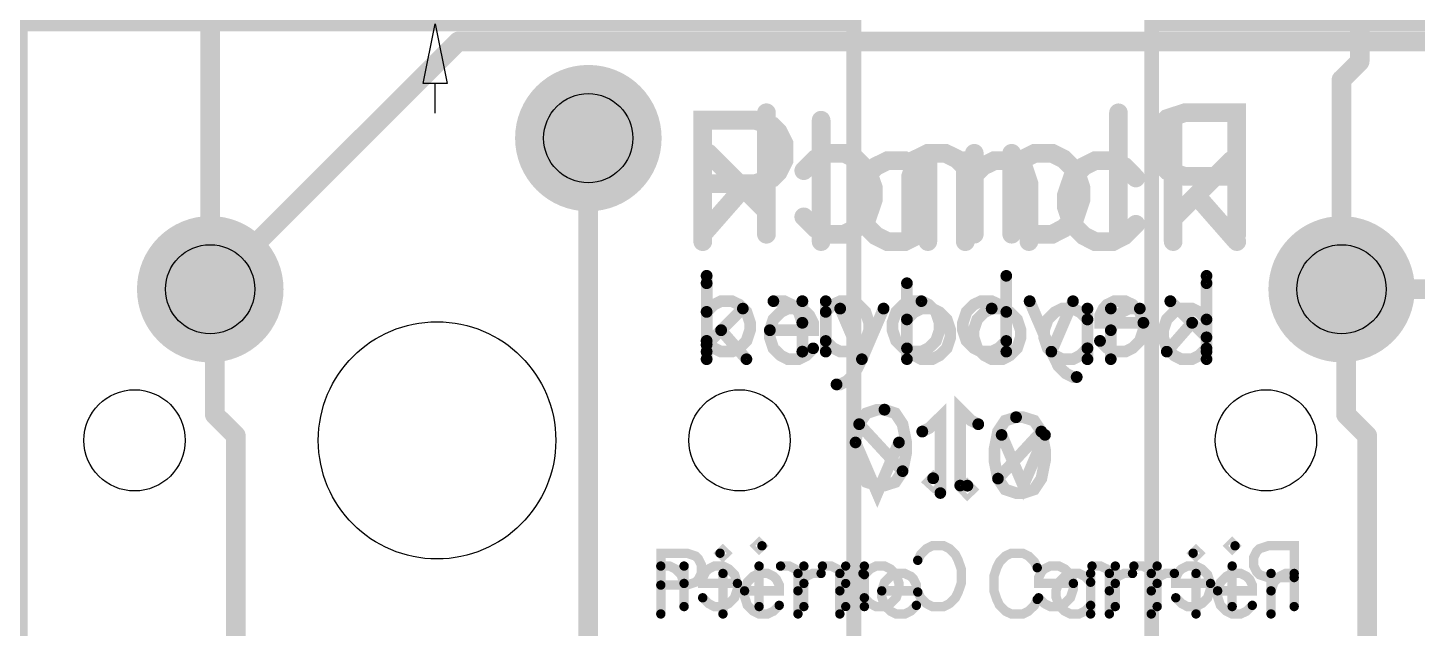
# Model space of a CAD drawing. Extents: x -0.36 to 9.09, y -0.26 to 3.18.
# Drawn here: x 3.745 to 4.664, y 0.899 to 1.297 of the extents above; entities that cross this region are included whole.
import ezdxf

# ---------------------------------------------------------------- set-up
doc = ezdxf.new("R2010")
doc.units = 0
for name, color, linetype in [('Bottom', 6, 'CONTINUOUS'), ('Bottom_Assy', 12, 'CONTINUOUS'), ('Bottom_Mask', 10, 'CONTINUOUS'), ('Drill_Bottom', 8, 'CONTINUOUS'), ('Drill_Top', 7, 'CONTINUOUS'), ('Top', 5, 'CONTINUOUS'), ('Top_Assy', 1, 'CONTINUOUS'), ('Top_Dimension', 14, 'CONTINUOUS'), ('Top_Mask', 3, 'CONTINUOUS'), ('Top_Silk', 2, 'CONTINUOUS')]:
    doc.layers.add(name, color=color, linetype=linetype)

msp = doc.modelspace()

# ---------------------------------------------------------------- linework, layer by layer
at = {"layer": 'Bottom', "linetype": 'CONTINUOUS', "const_width": 0.013}
for points in [[(4.6258, 1.7772), (4.6258, 1.2743)], [(3.8657, 1.3628), (3.8657, 1.1236)], [(4.6258, 1.2743), (4.6138, 1.2623)], [(4.6138, 1.2623), (4.6138, 1.1236)], [(4.1157, 0.8303), (4.1157, 1.2236)], [(3.8657, 1.1236), (3.8687, 1.1206)], [(3.8657, 1.1236), (3.8657, 1.1236)], [(4.6138, 1.1236), (4.6168, 1.1206)], [(4.6138, 1.1236), (4.6138, 1.1236)], [(3.8687, 1.1206), (3.8687, 1.0406)], [(4.6168, 1.1206), (4.6168, 1.0406)], [(3.8687, 1.0406), (3.8827, 1.0267)], [(4.6168, 1.0406), (4.6307, 1.0267)], [(3.8827, 1.0267), (3.8827, 0.5781)], [(4.6307, 1.0267), (4.6307, 0.5339)]]:
    msp.add_lwpolyline(points, dxfattribs=at)
at = {"layer": 'Bottom', "linetype": 'CONTINUOUS'}
for points, const_width in [([(4.6225, 1.2743, 1), (4.629, 1.2743, 1), (4.6225, 1.2743, 1)], 0.0065), ([(4.6225, 1.2743, 1), (4.629, 1.2743, 1), (4.6225, 1.2743, 1)], 0.0065), ([(4.138, 1.2236, 1), (4.0935, 1.2236, 1), (4.138, 1.2236, 1)], 0.0445), ([(4.6105, 1.2623, 1), (4.617, 1.2623, 1), (4.6105, 1.2623, 1)], 0.0065), ([(4.6105, 1.2623, 1), (4.617, 1.2623, 1), (4.6105, 1.2623, 1)], 0.0065), ([(4.1125, 1.2236, 1), (4.119, 1.2236, 1), (4.1125, 1.2236, 1)], 0.0065), ([(3.888, 1.1236, 1), (3.8435, 1.1236, 1), (3.888, 1.1236, 1)], 0.0445), ([(4.636, 1.1236, 1), (4.5915, 1.1236, 1), (4.636, 1.1236, 1)], 0.0445), ([(3.8625, 1.1236, 1), (3.869, 1.1236, 1), (3.8625, 1.1236, 1)], 0.0065), ([(3.8625, 1.1236, 1), (3.869, 1.1236, 1), (3.8625, 1.1236, 1)], 0.0065), ([(3.8625, 1.1236, 1), (3.869, 1.1236, 1), (3.8625, 1.1236, 1)], 0.0065), ([(4.6105, 1.1236, 1), (4.617, 1.1236, 1), (4.6105, 1.1236, 1)], 0.0065), ([(4.6105, 1.1236, 1), (4.617, 1.1236, 1), (4.6105, 1.1236, 1)], 0.0065), ([(4.6105, 1.1236, 1), (4.617, 1.1236, 1), (4.6105, 1.1236, 1)], 0.0065), ([(3.8655, 1.1206, 1), (3.872, 1.1206, 1), (3.8655, 1.1206, 1)], 0.0065), ([(3.8655, 1.1206, 1), (3.872, 1.1206, 1), (3.8655, 1.1206, 1)], 0.0065), ([(4.6135, 1.1206, 1), (4.62, 1.1206, 1), (4.6135, 1.1206, 1)], 0.0065), ([(4.6135, 1.1206, 1), (4.62, 1.1206, 1), (4.6135, 1.1206, 1)], 0.0065), ([(3.8655, 1.0406, 1), (3.872, 1.0406, 1), (3.8655, 1.0406, 1)], 0.0065), ([(3.8655, 1.0406, 1), (3.872, 1.0406, 1), (3.8655, 1.0406, 1)], 0.0065), ([(4.6135, 1.0406, 1), (4.62, 1.0406, 1), (4.6135, 1.0406, 1)], 0.0065), ([(4.6135, 1.0406, 1), (4.62, 1.0406, 1), (4.6135, 1.0406, 1)], 0.0065), ([(3.8794, 1.0267, 1), (3.8859, 1.0267, 1), (3.8794, 1.0267, 1)], 0.0065), ([(3.8794, 1.0267, 1), (3.8859, 1.0267, 1), (3.8794, 1.0267, 1)], 0.0065), ([(4.6275, 1.0267, 1), (4.634, 1.0267, 1), (4.6275, 1.0267, 1)], 0.0065), ([(4.6275, 1.0267, 1), (4.634, 1.0267, 1), (4.6275, 1.0267, 1)], 0.0065)]:
    msp.add_lwpolyline(points, format="xyb", dxfattribs=dict(at, const_width=const_width))
at = {"layer": 'Bottom_Assy', "linetype": 'CONTINUOUS'}
for points, const_width in [([(4.2335, 1.2404), (4.2335, 1.16)], 0.0124), ([(4.4662, 1.2404), (4.4662, 1.16)], 0.0124), ([(4.5445, 1.1983), (4.5101, 1.1983), (4.4986, 1.2021), (4.4948, 1.206), (4.491, 1.2136), (4.491, 1.2251), (4.4948, 1.2327), (4.4986, 1.2366), (4.5101, 1.2404), (4.5445, 1.2404), (4.5445, 1.16)], 0.0124), ([(4.1952, 1.2136), (4.2335, 1.1753)], 0.0124), ([(4.2582, 1.2021), (4.2659, 1.2098), (4.2736, 1.2136), (4.285, 1.2136), (4.2927, 1.2098), (4.3003, 1.2021), (4.3042, 1.1906), (4.3042, 1.183), (4.3003, 1.1715), (4.2927, 1.1639), (4.285, 1.16), (4.2736, 1.16), (4.2659, 1.1639), (4.2582, 1.1715)], 0.0124), ([(4.3709, 1.1983), (4.3595, 1.2098), (4.3518, 1.2136), (4.3403, 1.2136), (4.3327, 1.2098), (4.3289, 1.1983), (4.3289, 1.16)], 0.0124), ([(4.3709, 1.2136), (4.3709, 1.16)], 0.0124), ([(4.3956, 1.2136), (4.3956, 1.16)], 0.0124), ([(4.3956, 1.2021), (4.4033, 1.2098), (4.4109, 1.2136), (4.4224, 1.2136), (4.43, 1.2098), (4.4377, 1.2021), (4.4415, 1.1906), (4.4415, 1.183), (4.4377, 1.1715), (4.43, 1.1639), (4.4224, 1.16), (4.4109, 1.16), (4.4033, 1.1639), (4.3956, 1.1715)], 0.0124), ([(4.2182, 1.1906), (4.1914, 1.16)], 0.0124), ([(4.194, 1.1325), (4.194, 1.0823)], 0.0077), ([(4.3921, 1.1325), (4.3921, 1.0823)], 0.0077), ([(4.5245, 1.1325), (4.5245, 1.0823)], 0.0077), ([(4.194, 1.1086), (4.1987, 1.1134), (4.2035, 1.1157), (4.2107, 1.1157), (4.2155, 1.1134), (4.2203, 1.1086), (4.2227, 1.1014), (4.2227, 1.0966), (4.2203, 1.0894), (4.2155, 1.0847), (4.2107, 1.0823), (4.2035, 1.0823), (4.1987, 1.0847), (4.194, 1.0894)], 0.0077), ([(4.2573, 1.1014), (4.2548, 1.1086), (4.2501, 1.1134), (4.2453, 1.1157), (4.2381, 1.1157)], 0.0077), ([(4.2573, 1.1157), (4.2573, 1.0823)], 0.0077), ([(4.2727, 1.1157), (4.2727, 1.0823)], 0.0077), ([(4.2727, 1.1086), (4.2775, 1.1134), (4.2823, 1.1157), (4.2894, 1.1157), (4.2942, 1.1134), (4.299, 1.1086), (4.3014, 1.1014), (4.3014, 1.0966), (4.299, 1.0894), (4.2942, 1.0847), (4.2894, 1.0823), (4.2823, 1.0823), (4.2775, 1.0847), (4.2727, 1.0894)], 0.0077), ([(4.336, 1.1157), (4.3408, 1.1134), (4.3456, 1.1086), (4.348, 1.1014), (4.348, 1.0966), (4.3456, 1.0894), (4.3408, 1.0847), (4.336, 1.0823), (4.3288, 1.0823), (4.324, 1.0847), (4.3193, 1.0894), (4.3168, 1.0966), (4.3168, 1.1014), (4.3193, 1.1086), (4.324, 1.1134), (4.3288, 1.1157), (4.336, 1.1157)], 0.0077), ([(4.3921, 1.1086), (4.3873, 1.1134), (4.3825, 1.1157), (4.3753, 1.1157), (4.3706, 1.1134), (4.3658, 1.1086), (4.3634, 1.1014), (4.3634, 1.0966), (4.3658, 1.0894), (4.3706, 1.0847), (4.3753, 1.0823), (4.3825, 1.0823), (4.3873, 1.0847), (4.3921, 1.0894)], 0.0077), ([(4.4075, 1.1157), (4.4219, 1.0823)], 0.0077), ([(4.4362, 1.1157), (4.4219, 1.0823), (4.4266, 1.0727), (4.4315, 1.0679), (4.4362, 1.0655), (4.4386, 1.0655)], 0.0077), ([(4.4828, 1.1014), (4.4541, 1.1014), (4.4541, 1.1062), (4.4565, 1.111), (4.4588, 1.1134), (4.4636, 1.1157), (4.4708, 1.1157), (4.4756, 1.1134), (4.4804, 1.1086), (4.4828, 1.1014), (4.4828, 1.0966), (4.4804, 1.0894), (4.4756, 1.0847), (4.4708, 1.0823), (4.4636, 1.0823), (4.4588, 1.0847), (4.4541, 1.0894)], 0.0077), ([(4.5006, 1.1157), (4.5245, 1.0918)], 0.0077), ([(4.5149, 1.1014), (4.4982, 1.0823)], 0.0077), ([(4.3115, 1.0439), (4.3187, 1.0415), (4.3235, 1.0343), (4.3259, 1.0224), (4.3259, 1.0152), (4.3235, 1.0032), (4.3187, 0.996), (4.3115, 0.9937), (4.3068, 0.9937), (4.2996, 0.996), (4.2948, 1.0032), (4.2924, 1.0152), (4.2924, 1.0224), (4.2948, 1.0343), (4.2996, 1.0415), (4.3068, 1.0439), (4.3115, 1.0439)], 0.0077), ([(4.3736, 1.0343), (4.3688, 1.0367), (4.3616, 1.0439), (4.3616, 0.9937)], 0.0077), ([(4.2948, 1.0343), (4.3235, 1.0032)], 0.0077), ([(4.4177, 1.0272), (4.4033, 0.9937), (4.389, 1.0272)], 0.0077), ([(4.3438, 0.9985), (4.3461, 0.996), (4.3438, 0.9937), (4.3413, 0.996), (4.3438, 0.9985)], 0.0077), ([(4.2305, 0.9538), (4.2286, 0.9519), (4.2267, 0.9538), (4.2286, 0.9557), (4.2305, 0.9538)], 0.0062), ([(4.3336, 0.9442), (4.3355, 0.948), (4.3393, 0.9519), (4.3431, 0.9538), (4.3508, 0.9538), (4.3546, 0.9519), (4.3584, 0.948), (4.3603, 0.9442), (4.3623, 0.9385), (4.3623, 0.9289), (4.3603, 0.9232), (4.3584, 0.9194), (4.3546, 0.9156), (4.3508, 0.9136), (4.3431, 0.9136), (4.3393, 0.9156), (4.3355, 0.9194), (4.3336, 0.9232)], 0.0062), ([(4.5433, 0.9538), (4.5414, 0.9519), (4.5395, 0.9538), (4.5414, 0.9557), (4.5433, 0.9538)], 0.0062), ([(4.5825, 0.9328), (4.5652, 0.9328), (4.5595, 0.9347), (4.5576, 0.9366), (4.5557, 0.9404), (4.5557, 0.9461), (4.5576, 0.95), (4.5595, 0.9519), (4.5652, 0.9538), (4.5825, 0.9538), (4.5825, 0.9136)], 0.0062), ([(4.179, 0.9289), (4.1771, 0.9347), (4.1733, 0.9385), (4.1694, 0.9404), (4.1637, 0.9404)], 0.0062), ([(4.179, 0.9404), (4.179, 0.9136)], 0.0062), ([(4.2143, 0.9289), (4.1914, 0.9289), (4.1914, 0.9328), (4.1933, 0.9366), (4.1952, 0.9385), (4.199, 0.9404), (4.2048, 0.9404), (4.2086, 0.9385), (4.2124, 0.9347), (4.2143, 0.9289), (4.2143, 0.9251), (4.2124, 0.9194), (4.2086, 0.9156), (4.2048, 0.9136), (4.199, 0.9136), (4.1952, 0.9156), (4.1914, 0.9194)], 0.0062), ([(4.2286, 0.9404), (4.2286, 0.9136)], 0.0062), ([(4.2582, 0.9289), (4.2563, 0.9347), (4.2525, 0.9385), (4.2486, 0.9404), (4.2429, 0.9404)], 0.0062), ([(4.2582, 0.9404), (4.2582, 0.9136)], 0.0062), ([(4.2859, 0.9289), (4.284, 0.9347), (4.2802, 0.9385), (4.2763, 0.9404), (4.2706, 0.9404)], 0.0062), ([(4.2859, 0.9404), (4.2859, 0.9136)], 0.0062), ([(4.2983, 0.9404), (4.2983, 0.9136)], 0.0062), ([(4.2983, 0.9347), (4.3021, 0.9385), (4.3059, 0.9404), (4.3116, 0.9404), (4.3155, 0.9385), (4.3193, 0.9347), (4.3212, 0.9289), (4.3212, 0.9251), (4.3193, 0.9194), (4.3155, 0.9156), (4.3116, 0.9136), (4.3059, 0.9136), (4.3021, 0.9156), (4.2983, 0.9194)], 0.0062), ([(4.4364, 0.9289), (4.4135, 0.9289), (4.4135, 0.9328), (4.4154, 0.9366), (4.4173, 0.9385), (4.4211, 0.9404), (4.4269, 0.9404), (4.4307, 0.9385), (4.4345, 0.9347), (4.4364, 0.9289), (4.4364, 0.9251), (4.4345, 0.9194), (4.4307, 0.9156), (4.4269, 0.9136), (4.4211, 0.9136), (4.4173, 0.9156), (4.4135, 0.9194)], 0.0062), ([(4.4641, 0.9289), (4.4622, 0.9347), (4.4584, 0.9385), (4.4545, 0.9404), (4.4488, 0.9404)], 0.0062), ([(4.4641, 0.9404), (4.4641, 0.9136)], 0.0062), ([(4.4918, 0.9289), (4.4899, 0.9347), (4.4861, 0.9385), (4.4822, 0.9404), (4.4765, 0.9404)], 0.0062), ([(4.4918, 0.9404), (4.4918, 0.9136)], 0.0062), ([(4.5271, 0.9289), (4.5042, 0.9289), (4.5042, 0.9328), (4.5061, 0.9366), (4.508, 0.9385), (4.5118, 0.9404), (4.5176, 0.9404), (4.5214, 0.9385), (4.5252, 0.9347), (4.5271, 0.9289), (4.5271, 0.9251), (4.5252, 0.9194), (4.5214, 0.9156), (4.5176, 0.9136), (4.5118, 0.9136), (4.508, 0.9156), (4.5042, 0.9194)], 0.0062), ([(4.5414, 0.9404), (4.5414, 0.9136)], 0.0062)]:
    msp.add_lwpolyline(points, dxfattribs=dict(at, const_width=const_width))
for points, const_width in [([(4.2304, 1.2404, 1), (4.2366, 1.2404, 1), (4.2304, 1.2404, 1)], 0.0062), ([(4.4632, 1.2404, 1), (4.4693, 1.2404, 1), (4.4632, 1.2404, 1)], 0.0062), ([(4.1921, 1.2136, 1), (4.1983, 1.2136, 1), (4.1921, 1.2136, 1)], 0.0062), ([(4.3679, 1.2136, 1), (4.374, 1.2136, 1), (4.3679, 1.2136, 1)], 0.0062), ([(4.3926, 1.2136, 1), (4.3987, 1.2136, 1), (4.3926, 1.2136, 1)], 0.0062), ([(4.2551, 1.2021, 1), (4.2613, 1.2021, 1), (4.2551, 1.2021, 1)], 0.0062), ([(4.3679, 1.1983, 1), (4.374, 1.1983, 1), (4.3679, 1.1983, 1)], 0.0062), ([(4.3926, 1.2021, 1), (4.3987, 1.2021, 1), (4.3926, 1.2021, 1)], 0.0062), ([(4.5415, 1.1983, 1), (4.5476, 1.1983, 1), (4.5415, 1.1983, 1)], 0.0062), ([(4.2151, 1.1906, 1), (4.2213, 1.1906, 1), (4.2151, 1.1906, 1)], 0.0062), ([(4.2304, 1.1753, 1), (4.2366, 1.1753, 1), (4.2304, 1.1753, 1)], 0.0062), ([(4.2551, 1.1715, 1), (4.2613, 1.1715, 1), (4.2551, 1.1715, 1)], 0.0062), ([(4.3926, 1.1715, 1), (4.3987, 1.1715, 1), (4.3926, 1.1715, 1)], 0.0062), ([(4.1883, 1.16, 1), (4.1945, 1.16, 1), (4.1883, 1.16, 1)], 0.0062), ([(4.2304, 1.16, 1), (4.2366, 1.16, 1), (4.2304, 1.16, 1)], 0.0062), ([(4.3258, 1.16, 1), (4.3319, 1.16, 1), (4.3258, 1.16, 1)], 0.0062), ([(4.3679, 1.16, 1), (4.374, 1.16, 1), (4.3679, 1.16, 1)], 0.0062), ([(4.3926, 1.16, 1), (4.3987, 1.16, 1), (4.3926, 1.16, 1)], 0.0062), ([(4.4632, 1.16, 1), (4.4693, 1.16, 1), (4.4632, 1.16, 1)], 0.0062), ([(4.5415, 1.16, 1), (4.5476, 1.16, 1), (4.5415, 1.16, 1)], 0.0062), ([(4.192, 1.1325, 1), (4.1959, 1.1325, 1), (4.192, 1.1325, 1)], 0.0039), ([(4.3902, 1.1325, 1), (4.394, 1.1325, 1), (4.3902, 1.1325, 1)], 0.0039), ([(4.5226, 1.1325, 1), (4.5264, 1.1325, 1), (4.5226, 1.1325, 1)], 0.0039), ([(4.192, 1.1086, 1), (4.1959, 1.1086, 1), (4.192, 1.1086, 1)], 0.0039), ([(4.2362, 1.1157, 1), (4.24, 1.1157, 1), (4.2362, 1.1157, 1)], 0.0039), ([(4.2553, 1.1157, 1), (4.2592, 1.1157, 1), (4.2553, 1.1157, 1)], 0.0039), ([(4.2708, 1.1157, 1), (4.2746, 1.1157, 1), (4.2708, 1.1157, 1)], 0.0039), ([(4.2708, 1.1086, 1), (4.2746, 1.1086, 1), (4.2708, 1.1086, 1)], 0.0039), ([(4.3341, 1.1157, 1), (4.3379, 1.1157, 1), (4.3341, 1.1157, 1)], 0.0039), ([(4.3902, 1.1086, 1), (4.394, 1.1086, 1), (4.3902, 1.1086, 1)], 0.0039), ([(4.4056, 1.1157, 1), (4.4095, 1.1157, 1), (4.4056, 1.1157, 1)], 0.0039), ([(4.4343, 1.1157, 1), (4.4381, 1.1157, 1), (4.4343, 1.1157, 1)], 0.0039), ([(4.4986, 1.1157, 1), (4.5025, 1.1157, 1), (4.4986, 1.1157, 1)], 0.0039), ([(4.2553, 1.1014, 1), (4.2592, 1.1014, 1), (4.2553, 1.1014, 1)], 0.0039), ([(4.4808, 1.1014, 1), (4.4847, 1.1014, 1), (4.4808, 1.1014, 1)], 0.0039), ([(4.513, 1.1014, 1), (4.5169, 1.1014, 1), (4.513, 1.1014, 1)], 0.0039), ([(4.192, 1.0894, 1), (4.1959, 1.0894, 1), (4.192, 1.0894, 1)], 0.0039), ([(4.4521, 1.0894, 1), (4.456, 1.0894, 1), (4.4521, 1.0894, 1)], 0.0039), ([(4.5226, 1.0918, 1), (4.5264, 1.0918, 1), (4.5226, 1.0918, 1)], 0.0039), ([(4.192, 1.0823, 1), (4.1959, 1.0823, 1), (4.192, 1.0823, 1)], 0.0039), ([(4.2553, 1.0823, 1), (4.2592, 1.0823, 1), (4.2553, 1.0823, 1)], 0.0039), ([(4.2708, 1.0894, 1), (4.2746, 1.0894, 1), (4.2708, 1.0894, 1)], 0.0039), ([(4.2708, 1.0823, 1), (4.2746, 1.0823, 1), (4.2708, 1.0823, 1)], 0.0039), ([(4.3902, 1.0894, 1), (4.394, 1.0894, 1), (4.3902, 1.0894, 1)], 0.0039), ([(4.3902, 1.0823, 1), (4.394, 1.0823, 1), (4.3902, 1.0823, 1)], 0.0039), ([(4.42, 1.0823, 1), (4.4238, 1.0823, 1), (4.42, 1.0823, 1)], 0.0039), ([(4.4963, 1.0823, 1), (4.5001, 1.0823, 1), (4.4963, 1.0823, 1)], 0.0039), ([(4.5226, 1.0823, 1), (4.5264, 1.0823, 1), (4.5226, 1.0823, 1)], 0.0039), ([(4.4367, 1.0655, 1), (4.4406, 1.0655, 1), (4.4367, 1.0655, 1)], 0.0039), ([(4.3096, 1.0439, 1), (4.3135, 1.0439, 1), (4.3096, 1.0439, 1)], 0.0039), ([(4.2929, 1.0343, 1), (4.2968, 1.0343, 1), (4.2929, 1.0343, 1)], 0.0039), ([(4.3716, 1.0343, 1), (4.3755, 1.0343, 1), (4.3716, 1.0343, 1)], 0.0039), ([(4.3871, 1.0272, 1), (4.3909, 1.0272, 1), (4.3871, 1.0272, 1)], 0.0039), ([(4.4158, 1.0272, 1), (4.4196, 1.0272, 1), (4.4158, 1.0272, 1)], 0.0039), ([(4.3216, 1.0032, 1), (4.3254, 1.0032, 1), (4.3216, 1.0032, 1)], 0.0039), ([(4.3418, 0.9985, 1), (4.3457, 0.9985, 1), (4.3418, 0.9985, 1)], 0.0039), ([(4.3597, 0.9937, 1), (4.3635, 0.9937, 1), (4.3597, 0.9937, 1)], 0.0039), ([(4.229, 0.9538, 1), (4.2321, 0.9538, 1), (4.229, 0.9538, 1)], 0.0031), ([(4.5418, 0.9538, 1), (4.5449, 0.9538, 1), (4.5418, 0.9538, 1)], 0.0031), ([(4.332, 0.9442, 1), (4.3351, 0.9442, 1), (4.332, 0.9442, 1)], 0.0031), ([(4.1621, 0.9404, 1), (4.1652, 0.9404, 1), (4.1621, 0.9404, 1)], 0.0031), ([(4.1775, 0.9404, 1), (4.1806, 0.9404, 1), (4.1775, 0.9404, 1)], 0.0031), ([(4.2271, 0.9404, 1), (4.2302, 0.9404, 1), (4.2271, 0.9404, 1)], 0.0031), ([(4.2413, 0.9404, 1), (4.2444, 0.9404, 1), (4.2413, 0.9404, 1)], 0.0031), ([(4.2567, 0.9404, 1), (4.2598, 0.9404, 1), (4.2567, 0.9404, 1)], 0.0031), ([(4.269, 0.9404, 1), (4.2721, 0.9404, 1), (4.269, 0.9404, 1)], 0.0031), ([(4.2844, 0.9404, 1), (4.2874, 0.9404, 1), (4.2844, 0.9404, 1)], 0.0031), ([(4.2967, 0.9404, 1), (4.2998, 0.9404, 1), (4.2967, 0.9404, 1)], 0.0031), ([(4.2967, 0.9347, 1), (4.2998, 0.9347, 1), (4.2967, 0.9347, 1)], 0.0031), ([(4.4472, 0.9404, 1), (4.4503, 0.9404, 1), (4.4472, 0.9404, 1)], 0.0031), ([(4.4626, 0.9404, 1), (4.4657, 0.9404, 1), (4.4626, 0.9404, 1)], 0.0031), ([(4.4749, 0.9404, 1), (4.478, 0.9404, 1), (4.4749, 0.9404, 1)], 0.0031), ([(4.4903, 0.9404, 1), (4.4934, 0.9404, 1), (4.4903, 0.9404, 1)], 0.0031), ([(4.5399, 0.9404, 1), (4.543, 0.9404, 1), (4.5399, 0.9404, 1)], 0.0031), ([(4.1775, 0.9289, 1), (4.1806, 0.9289, 1), (4.1775, 0.9289, 1)], 0.0031), ([(4.2128, 0.9289, 1), (4.2159, 0.9289, 1), (4.2128, 0.9289, 1)], 0.0031), ([(4.2567, 0.9289, 1), (4.2598, 0.9289, 1), (4.2567, 0.9289, 1)], 0.0031), ([(4.2844, 0.9289, 1), (4.2874, 0.9289, 1), (4.2844, 0.9289, 1)], 0.0031), ([(4.4349, 0.9289, 1), (4.438, 0.9289, 1), (4.4349, 0.9289, 1)], 0.0031), ([(4.4626, 0.9289, 1), (4.4657, 0.9289, 1), (4.4626, 0.9289, 1)], 0.0031), ([(4.4903, 0.9289, 1), (4.4934, 0.9289, 1), (4.4903, 0.9289, 1)], 0.0031), ([(4.5256, 0.9289, 1), (4.5287, 0.9289, 1), (4.5256, 0.9289, 1)], 0.0031), ([(4.5809, 0.9328, 1), (4.584, 0.9328, 1), (4.5809, 0.9328, 1)], 0.0031), ([(4.1898, 0.9194, 1), (4.1929, 0.9194, 1), (4.1898, 0.9194, 1)], 0.0031), ([(4.2967, 0.9194, 1), (4.2998, 0.9194, 1), (4.2967, 0.9194, 1)], 0.0031), ([(4.332, 0.9232, 1), (4.3351, 0.9232, 1), (4.332, 0.9232, 1)], 0.0031), ([(4.4119, 0.9194, 1), (4.415, 0.9194, 1), (4.4119, 0.9194, 1)], 0.0031), ([(4.5026, 0.9194, 1), (4.5057, 0.9194, 1), (4.5026, 0.9194, 1)], 0.0031), ([(4.1775, 0.9136, 1), (4.1806, 0.9136, 1), (4.1775, 0.9136, 1)], 0.0031), ([(4.2271, 0.9136, 1), (4.2302, 0.9136, 1), (4.2271, 0.9136, 1)], 0.0031), ([(4.2567, 0.9136, 1), (4.2598, 0.9136, 1), (4.2567, 0.9136, 1)], 0.0031), ([(4.2844, 0.9136, 1), (4.2874, 0.9136, 1), (4.2844, 0.9136, 1)], 0.0031), ([(4.2967, 0.9136, 1), (4.2998, 0.9136, 1), (4.2967, 0.9136, 1)], 0.0031), ([(4.4626, 0.9136, 1), (4.4657, 0.9136, 1), (4.4626, 0.9136, 1)], 0.0031), ([(4.4903, 0.9136, 1), (4.4934, 0.9136, 1), (4.4903, 0.9136, 1)], 0.0031), ([(4.5399, 0.9136, 1), (4.543, 0.9136, 1), (4.5399, 0.9136, 1)], 0.0031), ([(4.5809, 0.9136, 1), (4.584, 0.9136, 1), (4.5809, 0.9136, 1)], 0.0031)]:
    msp.add_lwpolyline(points, format="xyb", dxfattribs=dict(at, const_width=const_width))
at = {"layer": 'Bottom_Mask', "linetype": 'CONTINUOUS', "const_width": 0.0484}
for points in [[(4.14, 1.2236, 1), (4.0915, 1.2236, 1), (4.14, 1.2236, 1)], [(4.0915, 1.2236, 1), (4.14, 1.2236, 1), (4.0915, 1.2236, 1)], [(3.89, 1.1236, 1), (3.8415, 1.1236, 1), (3.89, 1.1236, 1)], [(3.8415, 1.1236, 1), (3.89, 1.1236, 1), (3.8415, 1.1236, 1)], [(4.638, 1.1236, 1), (4.5896, 1.1236, 1), (4.638, 1.1236, 1)], [(4.5896, 1.1236, 1), (4.638, 1.1236, 1), (4.5896, 1.1236, 1)]]:
    msp.add_lwpolyline(points, format="xyb", dxfattribs=at)
at = {"layer": 'Drill_Bottom'}
for centre, radius in [((4.1157, 1.2236), 0.0295), ((3.8657, 1.1236), 0.0295), ((4.6138, 1.1236), 0.0295), ((4.0157, 1.0236), 0.0785), ((3.8157, 1.0236), 0.0335), ((4.2157, 1.0236), 0.0335), ((4.5638, 1.0236), 0.0335)]:
    msp.add_circle(centre, radius, dxfattribs=at)
at = {"layer": 'Drill_Top'}
for centre, radius in [((4.1157, 1.2236), 0.0295), ((3.8657, 1.1236), 0.0295), ((4.6138, 1.1236), 0.0295), ((4.0157, 1.0236), 0.0785), ((3.8157, 1.0236), 0.0335), ((4.2157, 1.0236), 0.0335), ((4.5638, 1.0236), 0.0335)]:
    msp.add_circle(centre, radius, dxfattribs=at)
at = {"layer": 'Top', "linetype": 'CONTINUOUS', "const_width": 0.013}
for points in [[(3.8657, 1.1236), (4.0297, 1.2876)], [(4.0297, 1.2876), (5.4313, 1.2876)], [(4.6138, 1.1236), (5.2458, 1.1236)]]:
    msp.add_lwpolyline(points, dxfattribs=at)
at = {"layer": 'Top', "linetype": 'CONTINUOUS'}
for points, const_width in [([(4.0265, 1.2876, 1), (4.033, 1.2876, 1), (4.0265, 1.2876, 1)], 0.0065), ([(4.0265, 1.2876, 1), (4.033, 1.2876, 1), (4.0265, 1.2876, 1)], 0.0065), ([(4.138, 1.2236, 1), (4.0935, 1.2236, 1), (4.138, 1.2236, 1)], 0.0445), ([(3.888, 1.1236, 1), (3.8435, 1.1236, 1), (3.888, 1.1236, 1)], 0.0445), ([(4.636, 1.1236, 1), (4.5915, 1.1236, 1), (4.636, 1.1236, 1)], 0.0445), ([(3.8625, 1.1236, 1), (3.869, 1.1236, 1), (3.8625, 1.1236, 1)], 0.0065), ([(4.6105, 1.1236, 1), (4.617, 1.1236, 1), (4.6105, 1.1236, 1)], 0.0065)]:
    msp.add_lwpolyline(points, format="xyb", dxfattribs=dict(at, const_width=const_width))
at = {"layer": 'Top_Assy', "linetype": 'CONTINUOUS'}
for points, const_width in [([(4.1914, 1.1934), (4.2259, 1.1934), (4.2373, 1.1972), (4.2412, 1.2011), (4.245, 1.2087), (4.245, 1.2202), (4.2412, 1.2278), (4.2373, 1.2317), (4.2259, 1.2355), (4.1914, 1.2355), (4.1914, 1.1551)], 0.0124), ([(4.2697, 1.2355), (4.2697, 1.1551)], 0.0124), ([(4.5024, 1.2355), (4.5024, 1.1551)], 0.0124), ([(4.3403, 1.1972), (4.3327, 1.2049), (4.325, 1.2087), (4.3136, 1.2087), (4.3059, 1.2049), (4.2983, 1.1972), (4.2944, 1.1857), (4.2944, 1.1781), (4.2983, 1.1666), (4.3059, 1.159), (4.3136, 1.1551), (4.325, 1.1551), (4.3327, 1.159), (4.3403, 1.1666)], 0.0124), ([(4.3403, 1.2087), (4.3403, 1.1551)], 0.0124), ([(4.365, 1.2087), (4.365, 1.1551)], 0.0124), ([(4.365, 1.1934), (4.3765, 1.2049), (4.3842, 1.2087), (4.3956, 1.2087), (4.4033, 1.2049), (4.4071, 1.1934), (4.4071, 1.1551)], 0.0124), ([(4.4777, 1.1972), (4.4701, 1.2049), (4.4624, 1.2087), (4.4509, 1.2087), (4.4433, 1.2049), (4.4357, 1.1972), (4.4318, 1.1857), (4.4318, 1.1781), (4.4357, 1.1666), (4.4433, 1.159), (4.4509, 1.1551), (4.4624, 1.1551), (4.4701, 1.159), (4.4777, 1.1666)], 0.0124), ([(4.5407, 1.2087), (4.5024, 1.1704)], 0.0124), ([(4.5177, 1.1857), (4.5445, 1.1551)], 0.0124), ([(4.194, 1.1276), (4.194, 1.0773)], 0.0077), ([(4.3264, 1.1276), (4.3264, 1.0773)], 0.0077), ([(4.5245, 1.1276), (4.5245, 1.0773)], 0.0077), ([(4.2179, 1.1108), (4.194, 1.0869)], 0.0077), ([(4.2357, 1.0965), (4.2644, 1.0965), (4.2644, 1.1013), (4.262, 1.1061), (4.2597, 1.1084), (4.2548, 1.1108), (4.2477, 1.1108), (4.2429, 1.1084), (4.2381, 1.1036), (4.2357, 1.0965), (4.2357, 1.0917), (4.2381, 1.0845), (4.2429, 1.0798), (4.2477, 1.0773), (4.2548, 1.0773), (4.2597, 1.0798), (4.2644, 1.0845)], 0.0077), ([(4.2823, 1.1108), (4.2966, 1.0773), (4.2918, 1.0678), (4.287, 1.063), (4.2823, 1.0606), (4.2798, 1.0606)], 0.0077), ([(4.311, 1.1108), (4.2966, 1.0773)], 0.0077), ([(4.3264, 1.1036), (4.3312, 1.1084), (4.336, 1.1108), (4.3431, 1.1108), (4.3479, 1.1084), (4.3527, 1.1036), (4.3551, 1.0965), (4.3551, 1.0917), (4.3527, 1.0845), (4.3479, 1.0798), (4.3431, 1.0773), (4.336, 1.0773), (4.3312, 1.0798), (4.3264, 1.0845)], 0.0077), ([(4.3825, 1.1108), (4.3777, 1.1084), (4.3729, 1.1036), (4.3705, 1.0965), (4.3705, 1.0917), (4.3729, 1.0845), (4.3777, 1.0798), (4.3825, 1.0773), (4.3897, 1.0773), (4.3945, 1.0798), (4.3992, 1.0845), (4.4016, 1.0917), (4.4016, 1.0965), (4.3992, 1.1036), (4.3945, 1.1084), (4.3897, 1.1108), (4.3825, 1.1108)], 0.0077), ([(4.4458, 1.1036), (4.441, 1.1084), (4.4362, 1.1108), (4.4291, 1.1108), (4.4243, 1.1084), (4.4195, 1.1036), (4.4171, 1.0965), (4.4171, 1.0917), (4.4195, 1.0845), (4.4243, 1.0798), (4.4291, 1.0773), (4.4362, 1.0773), (4.441, 1.0798), (4.4458, 1.0845)], 0.0077), ([(4.4458, 1.1108), (4.4458, 1.0773)], 0.0077), ([(4.4612, 1.1108), (4.4612, 1.0773)], 0.0077), ([(4.4612, 1.0965), (4.4636, 1.1036), (4.4684, 1.1084), (4.4732, 1.1108), (4.4804, 1.1108)], 0.0077), ([(4.5245, 1.1036), (4.5198, 1.1084), (4.5149, 1.1108), (4.5078, 1.1108), (4.503, 1.1084), (4.4982, 1.1036), (4.4958, 1.0965), (4.4958, 1.0917), (4.4982, 1.0845), (4.503, 1.0798), (4.5078, 1.0773), (4.5149, 1.0773), (4.5198, 1.0798), (4.5245, 1.0845)], 0.0077), ([(4.2035, 1.0965), (4.2203, 1.0773)], 0.0077), ([(4.3365, 1.0294), (4.3413, 1.0318), (4.3485, 1.0389), (4.3485, 0.9887)], 0.0077), ([(4.3986, 1.0389), (4.3914, 1.0366), (4.3866, 1.0294), (4.3842, 1.0174), (4.3842, 1.0102), (4.3866, 0.9983), (4.3914, 0.9911), (4.3986, 0.9887), (4.4033, 0.9887), (4.4105, 0.9911), (4.4153, 0.9983), (4.4177, 1.0102), (4.4177, 1.0174), (4.4153, 1.0294), (4.4105, 1.0366), (4.4033, 1.0389), (4.3986, 1.0389)], 0.0077), ([(4.4153, 1.0294), (4.3866, 0.9983)], 0.0077), ([(4.2924, 1.0222), (4.3068, 0.9887), (4.3211, 1.0222)], 0.0077), ([(4.3663, 0.9936), (4.364, 0.9911), (4.3663, 0.9887), (4.3688, 0.9911), (4.3663, 0.9936)], 0.0077), ([(4.1637, 0.9278), (4.1809, 0.9278), (4.1866, 0.9297), (4.1886, 0.9317), (4.1905, 0.9355), (4.1905, 0.9412), (4.1886, 0.945), (4.1866, 0.947), (4.1809, 0.9489), (4.1637, 0.9489), (4.1637, 0.9087)], 0.0062), ([(4.2028, 0.9489), (4.2047, 0.947), (4.2067, 0.9489), (4.2047, 0.9508), (4.2028, 0.9489)], 0.0062), ([(4.4126, 0.9393), (4.4107, 0.9431), (4.4068, 0.947), (4.403, 0.9489), (4.3954, 0.9489), (4.3915, 0.947), (4.3877, 0.9431), (4.3858, 0.9393), (4.3839, 0.9336), (4.3839, 0.924), (4.3858, 0.9183), (4.3877, 0.9144), (4.3915, 0.9106), (4.3954, 0.9087), (4.403, 0.9087), (4.4068, 0.9106), (4.4107, 0.9144), (4.4126, 0.9183)], 0.0062), ([(4.5156, 0.9489), (4.5175, 0.947), (4.5195, 0.9489), (4.5175, 0.9508), (4.5156, 0.9489)], 0.0062), ([(4.2047, 0.9355), (4.2047, 0.9087)], 0.0062), ([(4.219, 0.924), (4.242, 0.924), (4.242, 0.9278), (4.2401, 0.9317), (4.2382, 0.9336), (4.2343, 0.9355), (4.2286, 0.9355), (4.2248, 0.9336), (4.2209, 0.9297), (4.219, 0.924), (4.219, 0.9202), (4.2209, 0.9144), (4.2248, 0.9106), (4.2286, 0.9087), (4.2343, 0.9087), (4.2382, 0.9106), (4.242, 0.9144)], 0.0062), ([(4.2543, 0.9355), (4.2543, 0.9087)], 0.0062), ([(4.2543, 0.924), (4.2563, 0.9297), (4.2601, 0.9336), (4.2639, 0.9355), (4.2697, 0.9355)], 0.0062), ([(4.282, 0.9355), (4.282, 0.9087)], 0.0062), ([(4.282, 0.924), (4.284, 0.9297), (4.2878, 0.9336), (4.2916, 0.9355), (4.2974, 0.9355)], 0.0062), ([(4.3097, 0.924), (4.3327, 0.924), (4.3327, 0.9278), (4.3308, 0.9317), (4.3289, 0.9336), (4.325, 0.9355), (4.3193, 0.9355), (4.3155, 0.9336), (4.3116, 0.9297), (4.3097, 0.924), (4.3097, 0.9202), (4.3116, 0.9144), (4.3155, 0.9106), (4.3193, 0.9087), (4.325, 0.9087), (4.3289, 0.9106), (4.3327, 0.9144)], 0.0062), ([(4.4479, 0.9297), (4.4441, 0.9336), (4.4402, 0.9355), (4.4345, 0.9355), (4.4307, 0.9336), (4.4269, 0.9297), (4.4249, 0.924), (4.4249, 0.9202), (4.4269, 0.9144), (4.4307, 0.9106), (4.4345, 0.9087), (4.4402, 0.9087), (4.4441, 0.9106), (4.4479, 0.9144)], 0.0062), ([(4.4479, 0.9355), (4.4479, 0.9087)], 0.0062), ([(4.4602, 0.9355), (4.4602, 0.9087)], 0.0062), ([(4.4602, 0.924), (4.4622, 0.9297), (4.466, 0.9336), (4.4698, 0.9355), (4.4756, 0.9355)], 0.0062), ([(4.4879, 0.9355), (4.4879, 0.9087)], 0.0062), ([(4.4879, 0.924), (4.4899, 0.9297), (4.4937, 0.9336), (4.4975, 0.9355), (4.5033, 0.9355)], 0.0062), ([(4.5175, 0.9355), (4.5175, 0.9087)], 0.0062), ([(4.5318, 0.924), (4.5548, 0.924), (4.5548, 0.9278), (4.5529, 0.9317), (4.551, 0.9336), (4.5471, 0.9355), (4.5414, 0.9355), (4.5376, 0.9336), (4.5337, 0.9297), (4.5318, 0.924), (4.5318, 0.9202), (4.5337, 0.9144), (4.5376, 0.9106), (4.5414, 0.9087), (4.5471, 0.9087), (4.551, 0.9106), (4.5548, 0.9144)], 0.0062), ([(4.5671, 0.9355), (4.5671, 0.9087)], 0.0062), ([(4.5671, 0.924), (4.5691, 0.9297), (4.5729, 0.9336), (4.5767, 0.9355), (4.5825, 0.9355)], 0.0062)]:
    msp.add_lwpolyline(points, dxfattribs=dict(at, const_width=const_width))
for points, const_width in [([(4.2666, 1.2355, 1), (4.2727, 1.2355, 1), (4.2666, 1.2355, 1)], 0.0062), ([(4.4994, 1.2355, 1), (4.5055, 1.2355, 1), (4.4994, 1.2355, 1)], 0.0062), ([(4.3372, 1.2087, 1), (4.3433, 1.2087, 1), (4.3372, 1.2087, 1)], 0.0062), ([(4.3619, 1.2087, 1), (4.3681, 1.2087, 1), (4.3619, 1.2087, 1)], 0.0062), ([(4.5376, 1.2087, 1), (4.5438, 1.2087, 1), (4.5376, 1.2087, 1)], 0.0062), ([(4.1883, 1.1934, 1), (4.1945, 1.1934, 1), (4.1883, 1.1934, 1)], 0.0062), ([(4.3372, 1.1972, 1), (4.3433, 1.1972, 1), (4.3372, 1.1972, 1)], 0.0062), ([(4.3619, 1.1934, 1), (4.3681, 1.1934, 1), (4.3619, 1.1934, 1)], 0.0062), ([(4.4747, 1.1972, 1), (4.4808, 1.1972, 1), (4.4747, 1.1972, 1)], 0.0062), ([(4.5147, 1.1857, 1), (4.5208, 1.1857, 1), (4.5147, 1.1857, 1)], 0.0062), ([(4.4994, 1.1704, 1), (4.5055, 1.1704, 1), (4.4994, 1.1704, 1)], 0.0062), ([(4.3372, 1.1666, 1), (4.3433, 1.1666, 1), (4.3372, 1.1666, 1)], 0.0062), ([(4.4747, 1.1666, 1), (4.4808, 1.1666, 1), (4.4747, 1.1666, 1)], 0.0062), ([(4.1883, 1.1551, 1), (4.1945, 1.1551, 1), (4.1883, 1.1551, 1)], 0.0062), ([(4.2666, 1.1551, 1), (4.2727, 1.1551, 1), (4.2666, 1.1551, 1)], 0.0062), ([(4.3372, 1.1551, 1), (4.3433, 1.1551, 1), (4.3372, 1.1551, 1)], 0.0062), ([(4.3619, 1.1551, 1), (4.3681, 1.1551, 1), (4.3619, 1.1551, 1)], 0.0062), ([(4.404, 1.1551, 1), (4.4101, 1.1551, 1), (4.404, 1.1551, 1)], 0.0062), ([(4.4994, 1.1551, 1), (4.5055, 1.1551, 1), (4.4994, 1.1551, 1)], 0.0062), ([(4.5415, 1.1551, 1), (4.5476, 1.1551, 1), (4.5415, 1.1551, 1)], 0.0062), ([(4.192, 1.1276, 1), (4.1959, 1.1276, 1), (4.192, 1.1276, 1)], 0.0039), ([(4.3245, 1.1276, 1), (4.3283, 1.1276, 1), (4.3245, 1.1276, 1)], 0.0039), ([(4.5226, 1.1276, 1), (4.5264, 1.1276, 1), (4.5226, 1.1276, 1)], 0.0039), ([(4.216, 1.1108, 1), (4.2198, 1.1108, 1), (4.216, 1.1108, 1)], 0.0039), ([(4.2803, 1.1108, 1), (4.2842, 1.1108, 1), (4.2803, 1.1108, 1)], 0.0039), ([(4.309, 1.1108, 1), (4.3129, 1.1108, 1), (4.309, 1.1108, 1)], 0.0039), ([(4.3805, 1.1108, 1), (4.3844, 1.1108, 1), (4.3805, 1.1108, 1)], 0.0039), ([(4.4438, 1.1108, 1), (4.4477, 1.1108, 1), (4.4438, 1.1108, 1)], 0.0039), ([(4.4593, 1.1108, 1), (4.4631, 1.1108, 1), (4.4593, 1.1108, 1)], 0.0039), ([(4.4785, 1.1108, 1), (4.4823, 1.1108, 1), (4.4785, 1.1108, 1)], 0.0039), ([(4.3245, 1.1036, 1), (4.3283, 1.1036, 1), (4.3245, 1.1036, 1)], 0.0039), ([(4.4438, 1.1036, 1), (4.4477, 1.1036, 1), (4.4438, 1.1036, 1)], 0.0039), ([(4.5226, 1.1036, 1), (4.5264, 1.1036, 1), (4.5226, 1.1036, 1)], 0.0039), ([(4.2016, 1.0965, 1), (4.2055, 1.0965, 1), (4.2016, 1.0965, 1)], 0.0039), ([(4.2338, 1.0965, 1), (4.2377, 1.0965, 1), (4.2338, 1.0965, 1)], 0.0039), ([(4.4593, 1.0965, 1), (4.4631, 1.0965, 1), (4.4593, 1.0965, 1)], 0.0039), ([(4.192, 1.0869, 1), (4.1959, 1.0869, 1), (4.192, 1.0869, 1)], 0.0039), ([(4.2625, 1.0845, 1), (4.2663, 1.0845, 1), (4.2625, 1.0845, 1)], 0.0039), ([(4.3245, 1.0845, 1), (4.3283, 1.0845, 1), (4.3245, 1.0845, 1)], 0.0039), ([(4.4438, 1.0845, 1), (4.4477, 1.0845, 1), (4.4438, 1.0845, 1)], 0.0039), ([(4.5226, 1.0845, 1), (4.5264, 1.0845, 1), (4.5226, 1.0845, 1)], 0.0039), ([(4.192, 1.0773, 1), (4.1959, 1.0773, 1), (4.192, 1.0773, 1)], 0.0039), ([(4.2184, 1.0773, 1), (4.2222, 1.0773, 1), (4.2184, 1.0773, 1)], 0.0039), ([(4.2947, 1.0773, 1), (4.2985, 1.0773, 1), (4.2947, 1.0773, 1)], 0.0039), ([(4.3245, 1.0773, 1), (4.3283, 1.0773, 1), (4.3245, 1.0773, 1)], 0.0039), ([(4.4438, 1.0773, 1), (4.4477, 1.0773, 1), (4.4438, 1.0773, 1)], 0.0039), ([(4.4593, 1.0773, 1), (4.4631, 1.0773, 1), (4.4593, 1.0773, 1)], 0.0039), ([(4.5226, 1.0773, 1), (4.5264, 1.0773, 1), (4.5226, 1.0773, 1)], 0.0039), ([(4.2779, 1.0606, 1), (4.2818, 1.0606, 1), (4.2779, 1.0606, 1)], 0.0039), ([(4.3966, 1.0389, 1), (4.4005, 1.0389, 1), (4.3966, 1.0389, 1)], 0.0039), ([(4.3346, 1.0294, 1), (4.3385, 1.0294, 1), (4.3346, 1.0294, 1)], 0.0039), ([(4.4133, 1.0294, 1), (4.4172, 1.0294, 1), (4.4133, 1.0294, 1)], 0.0039), ([(4.2905, 1.0222, 1), (4.2943, 1.0222, 1), (4.2905, 1.0222, 1)], 0.0039), ([(4.3192, 1.0222, 1), (4.323, 1.0222, 1), (4.3192, 1.0222, 1)], 0.0039), ([(4.3847, 0.9983, 1), (4.3885, 0.9983, 1), (4.3847, 0.9983, 1)], 0.0039), ([(4.3466, 0.9887, 1), (4.3504, 0.9887, 1), (4.3466, 0.9887, 1)], 0.0039), ([(4.3644, 0.9936, 1), (4.3683, 0.9936, 1), (4.3644, 0.9936, 1)], 0.0039), ([(4.2013, 0.9489, 1), (4.2044, 0.9489, 1), (4.2013, 0.9489, 1)], 0.0031), ([(4.5141, 0.9489, 1), (4.5172, 0.9489, 1), (4.5141, 0.9489, 1)], 0.0031), ([(4.2032, 0.9355, 1), (4.2063, 0.9355, 1), (4.2032, 0.9355, 1)], 0.0031), ([(4.2528, 0.9355, 1), (4.2559, 0.9355, 1), (4.2528, 0.9355, 1)], 0.0031), ([(4.2681, 0.9355, 1), (4.2712, 0.9355, 1), (4.2681, 0.9355, 1)], 0.0031), ([(4.2805, 0.9355, 1), (4.2836, 0.9355, 1), (4.2805, 0.9355, 1)], 0.0031), ([(4.2958, 0.9355, 1), (4.2989, 0.9355, 1), (4.2958, 0.9355, 1)], 0.0031), ([(4.411, 0.9393, 1), (4.4141, 0.9393, 1), (4.411, 0.9393, 1)], 0.0031), ([(4.4463, 0.9355, 1), (4.4494, 0.9355, 1), (4.4463, 0.9355, 1)], 0.0031), ([(4.4587, 0.9355, 1), (4.4618, 0.9355, 1), (4.4587, 0.9355, 1)], 0.0031), ([(4.474, 0.9355, 1), (4.4771, 0.9355, 1), (4.474, 0.9355, 1)], 0.0031), ([(4.4864, 0.9355, 1), (4.4895, 0.9355, 1), (4.4864, 0.9355, 1)], 0.0031), ([(4.5017, 0.9355, 1), (4.5048, 0.9355, 1), (4.5017, 0.9355, 1)], 0.0031), ([(4.516, 0.9355, 1), (4.5191, 0.9355, 1), (4.516, 0.9355, 1)], 0.0031), ([(4.5656, 0.9355, 1), (4.5687, 0.9355, 1), (4.5656, 0.9355, 1)], 0.0031), ([(4.5809, 0.9355, 1), (4.584, 0.9355, 1), (4.5809, 0.9355, 1)], 0.0031), ([(4.1621, 0.9278, 1), (4.1652, 0.9278, 1), (4.1621, 0.9278, 1)], 0.0031), ([(4.4463, 0.9297, 1), (4.4494, 0.9297, 1), (4.4463, 0.9297, 1)], 0.0031), ([(4.2175, 0.924, 1), (4.2206, 0.924, 1), (4.2175, 0.924, 1)], 0.0031), ([(4.2528, 0.924, 1), (4.2559, 0.924, 1), (4.2528, 0.924, 1)], 0.0031), ([(4.2805, 0.924, 1), (4.2836, 0.924, 1), (4.2805, 0.924, 1)], 0.0031), ([(4.3082, 0.924, 1), (4.3113, 0.924, 1), (4.3082, 0.924, 1)], 0.0031), ([(4.411, 0.9183, 1), (4.4141, 0.9183, 1), (4.411, 0.9183, 1)], 0.0031), ([(4.4587, 0.924, 1), (4.4618, 0.924, 1), (4.4587, 0.924, 1)], 0.0031), ([(4.4864, 0.924, 1), (4.4895, 0.924, 1), (4.4864, 0.924, 1)], 0.0031), ([(4.5303, 0.924, 1), (4.5334, 0.924, 1), (4.5303, 0.924, 1)], 0.0031), ([(4.5656, 0.924, 1), (4.5687, 0.924, 1), (4.5656, 0.924, 1)], 0.0031), ([(4.1621, 0.9087, 1), (4.1652, 0.9087, 1), (4.1621, 0.9087, 1)], 0.0031), ([(4.2032, 0.9087, 1), (4.2063, 0.9087, 1), (4.2032, 0.9087, 1)], 0.0031), ([(4.2404, 0.9144, 1), (4.2435, 0.9144, 1), (4.2404, 0.9144, 1)], 0.0031), ([(4.2528, 0.9087, 1), (4.2559, 0.9087, 1), (4.2528, 0.9087, 1)], 0.0031), ([(4.2805, 0.9087, 1), (4.2836, 0.9087, 1), (4.2805, 0.9087, 1)], 0.0031), ([(4.3311, 0.9144, 1), (4.3342, 0.9144, 1), (4.3311, 0.9144, 1)], 0.0031), ([(4.4463, 0.9144, 1), (4.4494, 0.9144, 1), (4.4463, 0.9144, 1)], 0.0031), ([(4.4463, 0.9087, 1), (4.4494, 0.9087, 1), (4.4463, 0.9087, 1)], 0.0031), ([(4.4587, 0.9087, 1), (4.4618, 0.9087, 1), (4.4587, 0.9087, 1)], 0.0031), ([(4.4864, 0.9087, 1), (4.4895, 0.9087, 1), (4.4864, 0.9087, 1)], 0.0031), ([(4.516, 0.9087, 1), (4.5191, 0.9087, 1), (4.516, 0.9087, 1)], 0.0031), ([(4.5532, 0.9144, 1), (4.5563, 0.9144, 1), (4.5532, 0.9144, 1)], 0.0031), ([(4.5656, 0.9087, 1), (4.5687, 0.9087, 1), (4.5656, 0.9087, 1)], 0.0031)]:
    msp.add_lwpolyline(points, format="xyb", dxfattribs=dict(at, const_width=const_width))
at = {"layer": 'Top_Dimension', "linetype": 'CONTINUOUS'}
for points in [[(4.0144, 1.2992), (4.0223, 1.2598), (4.0065, 1.2598), (4.0144, 1.2992)], [(4.0144, 1.2402), (4.0144, 1.2598)]]:
    msp.add_lwpolyline(points, dxfattribs=at)
at = {"layer": 'Top_Mask', "linetype": 'CONTINUOUS', "const_width": 0.0484}
for points in [[(4.14, 1.2236, 1), (4.0915, 1.2236, 1), (4.14, 1.2236, 1)], [(4.0915, 1.2236, 1), (4.14, 1.2236, 1), (4.0915, 1.2236, 1)], [(3.89, 1.1236, 1), (3.8415, 1.1236, 1), (3.89, 1.1236, 1)], [(3.8415, 1.1236, 1), (3.89, 1.1236, 1), (3.8415, 1.1236, 1)], [(4.638, 1.1236, 1), (4.5896, 1.1236, 1), (4.638, 1.1236, 1)], [(4.5896, 1.1236, 1), (4.638, 1.1236, 1), (4.5896, 1.1236, 1)]]:
    msp.add_lwpolyline(points, format="xyb", dxfattribs=at)
at = {"layer": 'Top_Silk', "linetype": 'CONTINUOUS', "const_width": 0.0098}
for points in [[(3.7402, 1.2992), (4.2913, 1.2992), (4.2913, 0.748), (3.7402, 0.748), (3.7402, 1.2992)], [(4.4882, 1.2992), (5.0394, 1.2992), (5.0394, 0.748), (4.4882, 0.748), (4.4882, 1.2992)]]:
    msp.add_lwpolyline(points, dxfattribs=at)

doc.saveas('drawing.dxf')
